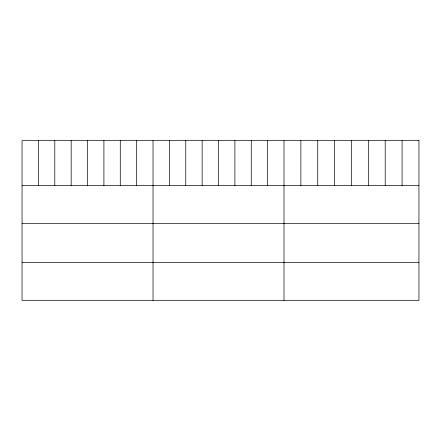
<?xml version="1.0" encoding="UTF-8"?>
<svg xmlns="http://www.w3.org/2000/svg" width="441" height="441" viewBox="0 0 441 441"><rect width="100%" height="100%" fill="white"/><g stroke="black" fill="none" stroke-linecap="round" stroke-linejoin="round"><path stroke-width="0.66" d="M22.05 185.6L418.95 185.6M22.05 223.488L418.95 223.488M22.05 262.522L418.95 262.522M402.082 140.591L402.082 185.6M385.214 140.591L385.214 185.6M368.345 140.591L368.345 185.6M351.477 140.591L351.477 185.6M334.609 140.591L334.609 185.6M317.74 140.591L317.74 185.6M300.872 140.591L300.872 185.6M284.004 140.591L284.004 300.409M267.632 140.591L267.632 185.6M251.26 140.591L251.26 185.6M234.888 140.591L234.888 185.6M218.516 140.591L218.516 185.6M202.143 140.591L202.143 185.6M185.771 140.591L185.771 185.6M169.399 140.591L169.399 185.6M153.027 140.591L153.027 300.409M136.655 140.591L136.655 185.6M120.283 140.591L120.283 185.6M103.911 140.591L103.911 185.6M87.539 140.591L87.539 185.6M71.166 140.591L71.166 185.6M54.794 140.591L54.794 185.6M38.422 140.591L38.422 185.6M418.95 140.591L22.05 140.591L22.05 300.409L418.95 300.409L418.95 140.591"/></g></svg>
